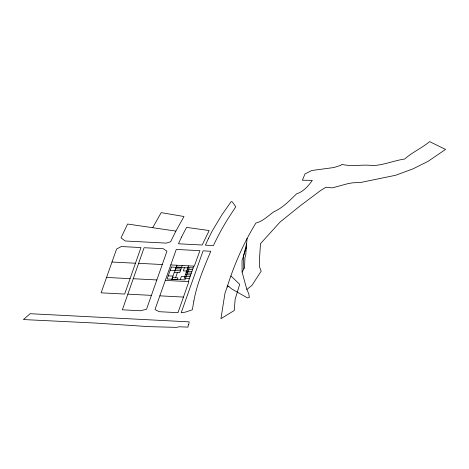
<?xml version="1.0" encoding="UTF-8"?>
<svg xmlns="http://www.w3.org/2000/svg" width="469" height="469" viewBox="0 0 469 469"><rect width="100%" height="100%" fill="white"/><g stroke="black" fill="none" stroke-linecap="round" stroke-linejoin="round"><path stroke-width="0.7" d="M247.069 238.334L245.744 254.995L244.947 257.733L244.525 267.565L242.11 272.114L246.841 289.49L248.793 293.776L249.315 297.493L247.433 297.897L231.856 289.015L227.6 285.627C234.6 263.777 243.857 242.62 255.892 223.056C262.787 221.321 268.104 215.945 273.72 211.836C282.895 207.82 289.566 200.609 296.625 193.779C303.308 191.885 308.397 185.923 312.313 180.383L302.382 180.207L305.026 173.923L311.779 170.505L333.746 167.55L340.752 165.381L341.795 164.379C351.938 166.853 362.396 164.185 372.779 165.586C383.724 165.199 393.913 160.55 404.641 159.038C412.351 152.232 421.76 148.098 429.657 141.638L445.55 149.418L428.033 161.359L413.048 168.834L395.648 175.265L361.464 182.312L352.201 182.869L347.517 183.754L332.275 187.881L325.873 187.237L320.362 190.69L300.154 205.862L280.034 222.077L260.494 243.675L259.363 261.051L259.533 266.943L261.192 271.111L251.959 285.369L246.841 289.49M246.665 243.352L243.434 256.338L243.827 268.866M246.348 247.315L242.01 260.723L242.11 272.114M227.6 285.627L224.921 293.477L220.934 318.68L234.248 310.507L235.133 299.304L239.671 284.302L230.947 275.989M133.243 278.727L144.089 247.72L163.341 248.711L166.946 251.226L146.527 309.259L140.383 310.742L122.362 309.816L133.243 278.727L156.839 279.946M165.305 280.409L188.866 281.623L177.991 312.671L159.231 311.703L154.981 309.569L176.262 249.426L199.905 250.681L194.283 266.146L170.78 264.932M130.06 278.662L140.946 247.556L121.33 246.542L116.588 249.039L101.111 292.838L124.672 294.051L130.06 278.662L106.545 277.449M171.847 279.237L174.275 272.296L179.744 272.577L182.218 265.524M176.027 267.307L174.925 270.449L170.206 270.203M172.639 277.601L172.023 279.366L177.27 279.635L177.886 277.871L172.422 277.589M174.497 272.307L176.971 265.255M175.57 277.754L177.423 272.46M180.243 279.671L181.345 276.522L186.058 276.769M184.423 267.735L183.32 270.883L188.04 271.123M188.515 265.847L184.182 278.199L189.429 278.469M188.345 281.593L193.761 266.116M175.893 231.1L170.622 241.769L166.278 243.112L125.258 240.996L121.02 237.883L127.586 224.03L175.893 231.1L183.983 216.502L161.201 212.639L152.701 227.7M227.148 286.94L228.925 286.412M138.631 263.314L162.262 264.534M111.991 262.024L135.453 263.232M176.35 267.019L181.597 267.289M187.893 267.611L193.14 267.881M175.734 268.778L180.981 269.054M187.278 269.376L192.524 269.646M175.113 270.543L180.36 270.818M186.656 271.141L191.903 271.41M186.041 272.905L191.288 273.175M185.419 274.67L190.666 274.94M184.804 276.434L190.051 276.704M168.23 275.848L172.95 276.094M127.844 294.151L151.417 295.37M159.841 295.845L183.449 297.07M188.257 324.865L188.022 327.122L179.41 326.782L176.303 327.362L148.896 326.647L95.295 323.047L23.45 319.553L30.122 313.708L189.183 321.863L188.796 324.143L188.257 324.865M193.849 301.063L192.337 309.78L185.319 312.137L181.186 312.753L203.095 250.851L210.774 251.255C204.044 267.43 196.927 283.716 193.849 301.063M171.308 267.06L167.128 278.991L184.962 279.911L189.142 267.981L171.308 267.06M181.544 237.033L178.472 243.792L202.186 245.006L209.18 230.537L186.556 227.401L181.544 237.033M208.605 238.199L205.387 245.164L213.395 245.574L215.57 241.072A428.684 273.257 -9.8 0 1 227.201 219.967L235.778 206.747L232.307 201.869L231.176 201.617L222.03 214.638L212.082 231.223L208.605 238.199"/></g></svg>
